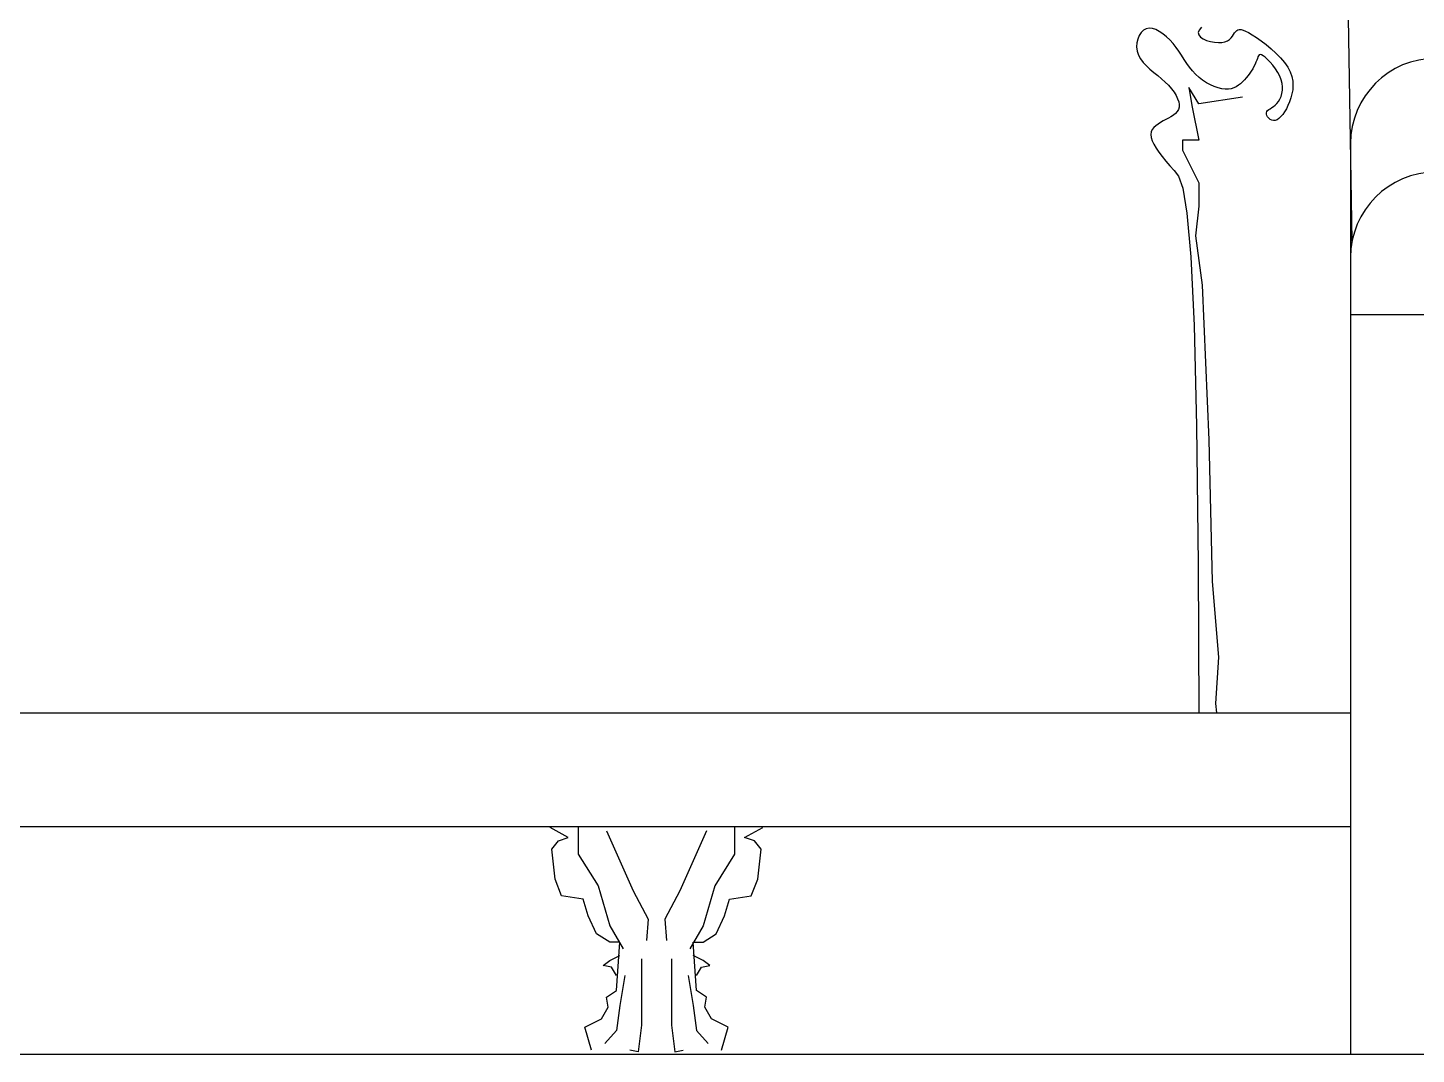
# Model space of a CAD drawing. Header units: inches. Extents: x 11 to 53.5, y 7.4 to 32.2.
# Drawn here: x 50.0755 to 50.3194, y 28.4487 to 28.6291 of the extents above; entities that cross this region are included whole.
import ezdxf

# ---------------------------------------------------------------- set-up
doc = ezdxf.new("R2010")
doc.units = ezdxf.units.IN
doc.header["$MEASUREMENT"] = 0
doc.layers.add('02', color=2, linetype='Continuous')

msp = doc.modelspace()

# ---------------------------------------------------------------- linework, layer by layer
at = {"layer": '02'}
for p, q in [((50.30811, 28.5916), (50.30648, 28.68931)), ((50.27246, 28.62899), (50.27193, 28.62889)), ((50.27303, 28.62893), (50.27246, 28.62899)), ((50.28163, 28.62914), (50.28125, 28.62867)), ((50.27045, 28.62708), (50.27031, 28.6264)), ((50.2707, 28.6277), (50.27045, 28.62708)), ((50.27104, 28.62822), (50.2707, 28.6277)), ((50.27145, 28.62863), (50.27104, 28.62822)), ((50.27193, 28.62889), (50.27145, 28.62863)), ((50.27363, 28.62874), (50.27303, 28.62893)), ((50.27425, 28.62842), (50.27363, 28.62874)), ((50.27488, 28.628), (50.27425, 28.62842)), ((50.2755, 28.62749), (50.27488, 28.628)), ((50.27609, 28.62692), (50.2755, 28.62749)), ((50.27666, 28.62629), (50.27609, 28.62692)), ((50.28125, 28.62867), (50.28109, 28.62822)), ((50.28109, 28.62822), (50.28118, 28.6278)), ((50.28118, 28.6278), (50.28149, 28.62743)), ((50.28149, 28.62743), (50.28196, 28.62711)), ((50.28196, 28.62711), (50.28255, 28.62684)), ((50.28255, 28.62684), (50.28323, 28.62664)), ((50.28323, 28.62664), (50.28393, 28.62651)), ((50.28524, 28.62648), (50.28577, 28.62659)), ((50.28577, 28.62659), (50.28621, 28.62678)), ((50.28621, 28.62678), (50.28656, 28.62702)), ((50.28656, 28.62702), (50.28685, 28.6273)), ((50.28685, 28.6273), (50.28709, 28.62759)), ((50.28709, 28.62759), (50.28729, 28.62789)), ((50.28729, 28.62789), (50.28748, 28.62817)), ((50.28748, 28.62817), (50.28766, 28.62841)), ((50.28766, 28.62841), (50.28785, 28.6286)), ((50.28785, 28.6286), (50.28806, 28.62872)), ((50.28806, 28.62872), (50.2883, 28.62878)), ((50.2883, 28.62878), (50.2886, 28.62877)), ((50.2886, 28.62877), (50.28896, 28.62867)), ((50.28896, 28.62867), (50.28939, 28.62849)), ((50.28939, 28.62849), (50.28992, 28.62821)), ((50.28992, 28.62821), (50.29055, 28.62783)), ((50.29055, 28.62783), (50.29129, 28.62734)), ((50.29129, 28.62734), (50.29212, 28.62676)), ((50.29212, 28.62676), (50.29299, 28.62611)), ((50.27031, 28.6264), (50.27027, 28.62569)), ((50.27027, 28.62569), (50.27036, 28.62497)), ((50.27036, 28.62497), (50.27057, 28.62426)), ((50.27057, 28.62426), (50.27093, 28.62359)), ((50.27718, 28.62562), (50.27666, 28.62629)), ((50.27767, 28.62493), (50.27718, 28.62562)), ((50.27814, 28.62422), (50.27767, 28.62493)), ((50.2786, 28.62351), (50.27814, 28.62422)), ((50.28393, 28.62651), (50.28462, 28.62645)), ((50.28462, 28.62645), (50.28524, 28.62648)), ((50.29167, 28.62416), (50.29157, 28.62395)), ((50.29181, 28.62431), (50.29167, 28.62416)), ((50.29198, 28.62436), (50.29181, 28.62431)), ((50.2922, 28.62432), (50.29198, 28.62436)), ((50.29248, 28.62416), (50.2922, 28.62432)), ((50.29285, 28.62389), (50.29248, 28.62416)), ((50.29299, 28.62611), (50.29387, 28.62538)), ((50.29387, 28.62538), (50.29473, 28.62461)), ((50.29473, 28.62461), (50.29553, 28.6238)), ((50.27093, 28.62359), (50.27141, 28.62297)), ((50.27141, 28.62297), (50.27198, 28.62237)), ((50.27198, 28.62237), (50.27261, 28.62179)), ((50.27261, 28.62179), (50.27329, 28.62123)), ((50.27906, 28.62281), (50.2786, 28.62351)), ((50.27955, 28.62214), (50.27906, 28.62281)), ((50.28006, 28.62149), (50.27955, 28.62214)), ((50.29065, 28.62186), (50.2904, 28.62146)), ((50.29087, 28.62225), (50.29065, 28.62186)), ((50.29107, 28.62264), (50.29087, 28.62225)), ((50.29123, 28.62301), (50.29107, 28.62264)), ((50.29136, 28.62336), (50.29123, 28.62301)), ((50.29147, 28.62368), (50.29136, 28.62336)), ((50.29157, 28.62395), (50.29147, 28.62368)), ((50.29327, 28.6235), (50.29285, 28.62389)), ((50.29372, 28.62303), (50.29327, 28.6235)), ((50.29418, 28.62248), (50.29372, 28.62303)), ((50.29463, 28.62187), (50.29418, 28.62248)), ((50.29505, 28.62123), (50.29463, 28.62187)), ((50.29553, 28.6238), (50.29624, 28.62297)), ((50.29624, 28.62297), (50.29683, 28.62214)), ((50.29683, 28.62214), (50.29725, 28.62131)), ((50.27329, 28.62123), (50.27398, 28.62067)), ((50.27398, 28.62067), (50.27466, 28.62011)), ((50.27466, 28.62011), (50.2753, 28.61953)), ((50.2753, 28.61953), (50.27589, 28.61895)), ((50.28061, 28.62089), (50.28006, 28.62149)), ((50.28122, 28.62033), (50.28061, 28.62089)), ((50.28186, 28.61984), (50.28122, 28.62033)), ((50.28253, 28.61941), (50.28186, 28.61984)), ((50.28322, 28.61904), (50.28253, 28.61941)), ((50.28852, 28.61924), (50.28816, 28.61895)), ((50.28887, 28.61957), (50.28852, 28.61924)), ((50.2892, 28.61992), (50.28887, 28.61957)), ((50.28952, 28.62029), (50.2892, 28.61992)), ((50.28983, 28.62067), (50.28952, 28.62029)), ((50.29012, 28.62107), (50.28983, 28.62067)), ((50.2904, 28.62146), (50.29012, 28.62107)), ((50.2954, 28.62058), (50.29505, 28.62123)), ((50.29567, 28.61992), (50.2954, 28.62058)), ((50.29583, 28.61928), (50.29567, 28.61992)), ((50.2959, 28.61866), (50.29583, 28.61928)), ((50.29725, 28.62131), (50.29754, 28.6205)), ((50.29754, 28.6205), (50.29769, 28.6197)), ((50.29769, 28.6197), (50.29773, 28.61892)), ((50.27589, 28.61895), (50.2764, 28.61835)), ((50.2764, 28.61835), (50.27684, 28.61776)), ((50.27684, 28.61776), (50.2772, 28.61717)), ((50.2772, 28.61717), (50.27747, 28.6166)), ((50.28119, 28.61568), (50.27945, 28.61857)), ((50.27945, 28.61857), (50.28003, 28.6151)), ((50.28887, 28.61685), (50.28119, 28.61568)), ((50.2839, 28.61874), (50.28322, 28.61904)), ((50.28458, 28.61851), (50.2839, 28.61874)), ((50.28522, 28.61836), (50.28458, 28.61851)), ((50.28582, 28.61828), (50.28522, 28.61836)), ((50.28638, 28.61828), (50.28582, 28.61828)), ((50.28688, 28.61836), (50.28638, 28.61828)), ((50.28734, 28.6185), (50.28688, 28.61836)), ((50.28777, 28.6187), (50.28734, 28.6185)), ((50.28816, 28.61895), (50.28777, 28.6187)), ((50.29542, 28.61654), (50.29563, 28.61701)), ((50.29563, 28.61701), (50.29579, 28.61752)), ((50.29579, 28.61752), (50.29588, 28.61807)), ((50.29588, 28.61807), (50.2959, 28.61866)), ((50.29755, 28.61743), (50.29735, 28.61673)), ((50.29768, 28.61816), (50.29755, 28.61743)), ((50.29773, 28.61892), (50.29768, 28.61816)), ((50.27737, 28.61433), (50.27708, 28.614)), ((50.27759, 28.61469), (50.27737, 28.61433)), ((50.27747, 28.6166), (50.27765, 28.61606)), ((50.27772, 28.6151), (50.27759, 28.61469)), ((50.27765, 28.61606), (50.27774, 28.61556)), ((50.27774, 28.61556), (50.27772, 28.6151)), ((50.28003, 28.6151), (50.28119, 28.60931)), ((50.29306, 28.61413), (50.29314, 28.61433)), ((50.29314, 28.61433), (50.29328, 28.61451)), ((50.29328, 28.61451), (50.29348, 28.61468)), ((50.29348, 28.61468), (50.29373, 28.61484)), ((50.29373, 28.61484), (50.294, 28.61503)), ((50.294, 28.61503), (50.2943, 28.61523)), ((50.2943, 28.61523), (50.2946, 28.61548)), ((50.2946, 28.61548), (50.2949, 28.61577)), ((50.2949, 28.61577), (50.29517, 28.61613)), ((50.29517, 28.61613), (50.29542, 28.61654)), ((50.29656, 28.61484), (50.29625, 28.61431)), ((50.29685, 28.61543), (50.29656, 28.61484)), ((50.29712, 28.61606), (50.29685, 28.61543)), ((50.29735, 28.61673), (50.29712, 28.61606)), ((50.27402, 28.61215), (50.27362, 28.61186)), ((50.27445, 28.61243), (50.27402, 28.61215)), ((50.27492, 28.61269), (50.27445, 28.61243)), ((50.27539, 28.61294), (50.27492, 28.61269)), ((50.27586, 28.61319), (50.27539, 28.61294)), ((50.2763, 28.61344), (50.27586, 28.61319)), ((50.27672, 28.61371), (50.2763, 28.61344)), ((50.27708, 28.614), (50.27672, 28.61371)), ((50.29307, 28.6139), (50.29306, 28.61413)), ((50.29314, 28.61365), (50.29307, 28.6139)), ((50.29328, 28.6134), (50.29314, 28.61365)), ((50.29347, 28.61317), (50.29328, 28.6134)), ((50.29371, 28.61297), (50.29347, 28.61317)), ((50.29399, 28.61283), (50.29371, 28.61297)), ((50.29429, 28.61276), (50.29399, 28.61283)), ((50.29461, 28.61278), (50.29429, 28.61276)), ((50.29494, 28.61291), (50.29461, 28.61278)), ((50.29527, 28.61313), (50.29494, 28.61291)), ((50.2956, 28.61345), (50.29527, 28.61313)), ((50.29593, 28.61384), (50.2956, 28.61345)), ((50.29625, 28.61431), (50.29593, 28.61384)), ((50.27283, 28.61076), (50.27275, 28.61031)), ((50.27275, 28.61031), (50.27279, 28.60979)), ((50.27279, 28.60979), (50.27297, 28.60922)), ((50.27301, 28.61117), (50.27283, 28.61076)), ((50.27328, 28.61153), (50.27301, 28.61117)), ((50.27362, 28.61186), (50.27328, 28.61153)), ((50.27297, 28.60922), (50.27327, 28.60859)), ((50.27327, 28.60859), (50.27367, 28.60791)), ((50.27367, 28.60791), (50.27417, 28.60719)), ((50.27417, 28.60719), (50.27475, 28.60643)), ((50.28119, 28.60931), (50.2783, 28.60931)), ((50.2783, 28.60931), (50.2783, 28.60757)), ((50.2783, 28.60757), (50.28119, 28.60179)), ((50.30783, 28.6087), (50.30783, 28.4487)), ((50.27475, 28.60643), (50.2754, 28.60564)), ((50.2754, 28.60564), (50.2761, 28.60483)), ((50.2761, 28.60483), (50.27685, 28.60401)), ((50.27685, 28.60401), (50.27762, 28.60299)), ((50.27762, 28.60299), (50.27838, 28.60085)), ((50.27838, 28.60085), (50.27911, 28.5965)), ((50.28119, 28.60179), (50.28119, 28.59774)), ((50.28119, 28.59774), (50.28061, 28.59253)), ((50.27911, 28.5965), (50.27978, 28.58883)), ((50.28061, 28.59253), (50.28177, 28.58385)), ((50.27978, 28.58883), (50.28035, 28.57673)), ((50.28177, 28.58385), (50.28293, 28.55665)), ((50.30783, 28.5787), (50.33783, 28.5787)), ((50.28035, 28.57673), (50.2808, 28.5591)), ((50.2808, 28.5591), (50.28109, 28.53483)), ((50.28293, 28.55665), (50.28351, 28.53176)), ((50.28109, 28.53483), (50.28117, 28.5087)), ((50.28351, 28.53176), (50.28467, 28.51845)), ((50.28467, 28.51845), (50.28409, 28.51035)), ((50.28409, 28.51035), (50.28432, 28.5087)), ((49.84316, 28.5087), (50.30783, 28.5087)), ((49.84316, 28.4887), (50.30783, 28.4887)), ((50.17044, 28.48676), (50.16723, 28.48852)), ((50.1722, 28.48852), (50.1722, 28.48385)), ((50.17716, 28.48793), (50.18184, 28.47742)), ((50.19469, 28.48793), (50.19001, 28.47742)), ((50.19965, 28.48852), (50.19965, 28.48385)), ((50.20141, 28.48676), (50.20462, 28.48852)), ((50.16752, 28.48472), (50.16869, 28.48618)), ((50.16869, 28.48618), (50.17044, 28.48676)), ((50.20316, 28.48618), (50.20141, 28.48676)), ((50.20433, 28.48472), (50.20316, 28.48618)), ((50.16811, 28.47947), (50.16752, 28.48472)), ((50.1722, 28.48385), (50.1757, 28.4783)), ((50.19965, 28.48385), (50.19615, 28.4783)), ((50.20374, 28.47947), (50.20433, 28.48472)), ((50.16927, 28.47655), (50.16811, 28.47947)), ((50.1757, 28.4783), (50.17775, 28.47129)), ((50.19615, 28.4783), (50.1941, 28.47129)), ((50.20258, 28.47655), (50.20374, 28.47947)), ((50.17307, 28.47596), (50.16927, 28.47655)), ((50.17395, 28.47304), (50.17307, 28.47596)), ((50.18184, 28.47742), (50.18446, 28.47246)), ((50.19001, 28.47742), (50.18739, 28.47246)), ((50.1979, 28.47304), (50.19878, 28.47596)), ((50.19878, 28.47596), (50.20258, 28.47655)), ((50.17541, 28.46983), (50.17395, 28.47304)), ((50.19644, 28.46983), (50.1979, 28.47304)), ((50.17775, 28.47129), (50.18008, 28.46721)), ((50.18446, 28.47246), (50.18417, 28.46866)), ((50.18739, 28.47246), (50.18768, 28.46866)), ((50.1941, 28.47129), (50.19177, 28.46721)), ((50.17775, 28.46837), (50.17541, 28.46983)), ((50.1795, 28.46837), (50.17775, 28.46837)), ((50.17891, 28.45991), (50.1795, 28.46837)), ((50.19294, 28.45991), (50.19235, 28.46837)), ((50.19235, 28.46837), (50.1941, 28.46837)), ((50.1941, 28.46837), (50.19644, 28.46983)), ((50.17775, 28.46516), (50.1795, 28.46604)), ((50.1941, 28.46516), (50.19235, 28.46604)), ((50.17658, 28.46429), (50.17775, 28.46516)), ((50.17804, 28.46399), (50.17658, 28.46429)), ((50.17891, 28.46253), (50.17804, 28.46399)), ((50.1833, 28.46545), (50.1833, 28.45378)), ((50.18855, 28.46545), (50.18855, 28.45378)), ((50.19294, 28.46253), (50.19381, 28.46399)), ((50.19381, 28.46399), (50.19527, 28.46429)), ((50.19527, 28.46429), (50.1941, 28.46516)), ((50.18038, 28.46253), (50.1795, 28.45728)), ((50.19148, 28.46253), (50.19235, 28.45728)), ((50.17716, 28.45874), (50.17891, 28.45991)), ((50.17745, 28.45699), (50.17716, 28.45874)), ((50.19469, 28.45874), (50.19294, 28.45991)), ((50.1944, 28.45699), (50.19469, 28.45874)), ((50.17629, 28.45494), (50.17745, 28.45699)), ((50.1795, 28.45728), (50.17891, 28.4529)), ((50.19235, 28.45728), (50.19294, 28.4529)), ((50.19557, 28.45494), (50.1944, 28.45699)), ((50.17336, 28.45348), (50.17629, 28.45494)), ((50.17453, 28.4494), (50.17336, 28.45348)), ((50.1833, 28.45378), (50.18271, 28.44911)), ((50.18855, 28.45378), (50.18914, 28.44911)), ((50.19849, 28.45348), (50.19557, 28.45494)), ((50.19732, 28.4494), (50.19849, 28.45348)), ((50.17891, 28.4529), (50.17687, 28.45057)), ((50.19294, 28.4529), (50.19498, 28.45057)), ((49.7905, 28.4487), (50.3605, 28.4487)), ((50.18271, 28.44911), (50.18125, 28.4494)), ((50.18914, 28.44911), (50.1906, 28.4494))]:
    msp.add_line(p, q, dxfattribs=at)
for centre in [(50.32283, 28.6087), (50.32283, 28.5887)]:
    msp.add_arc(centre, 0.015, 0, 180, dxfattribs=at)

doc.saveas('drawing.dxf')
